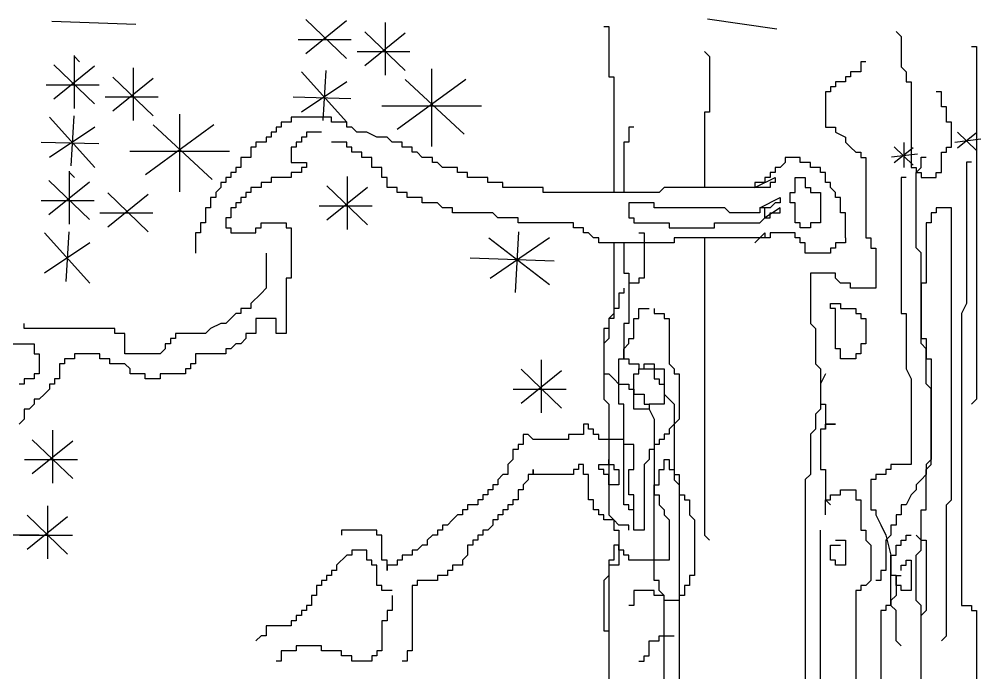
# Model space of a CAD drawing. Header units: inches. Extents: x 131625 to 139700, y 73991 to 80047.
# Drawn here: x 137523.7 to 137875.8, y 78209.9 to 78449.3 of the extents above; entities that cross this region are included whole.
import ezdxf

# ---------------------------------------------------------------- set-up
doc = ezdxf.new("R2010")
doc.units = ezdxf.units.IN
doc.header["$MEASUREMENT"] = 0
doc.layers.get('0').update_dxf_attribs({"color": 2})
doc.layers.add('cay xanh', color=76, linetype='Continuous')

# ---------------------------------------------------------------- blocks, each defined once
blk = doc.blocks.new('A$C0F0F5736')
at = {"layer": 'cay xanh', "color": 90}
for p, q in [((-1316.7, 8782.6), (-1529.7, 8790.5)), ((-886.5, 8795.6), (-784, 8697)), ((-784, 8791.7), (-886.5, 8708.9)), ((-686, 8788.2), (-686, 8654.2)), ((306, 8770.6), (130.1, 8796.1)), ((-737.3, 8764.6), (-634.8, 8666)), ((-772.1, 8744.3), (-906.3, 8744.3)), ((-634.8, 8760.6), (-737.3, 8677.8)), ((-1473.2, 8704.5), (-1473.2, 8570.5)), ((-1472.1, 8701.5), (-1459.3, 8688.7)), ((-622.9, 8713.3), (-757, 8713.3)), ((-1524.4, 8680.8), (-1421.9, 8582.3)), ((-1421.9, 8676.9), (-1524.4, 8594.1)), ((-1323.9, 8673.5), (-1323.9, 8539.4)), ((-568.2, 8670.9), (-568.2, 8473.8)), ((-1375.2, 8649.8), (-1272.7, 8551.3)), ((-1272.7, 8645.9), (-1375.2, 8563.1)), ((-897.9, 8663.2), (-783.1, 8535.7)), ((-835.9, 8666), (-843.8, 8539.9)), ((-481.4, 8643.3), (-655, 8517.2)), ((-635.2, 8643.3), (-485.3, 8505.4)), ((-1410.1, 8629.6), (-1544.2, 8629.6)), ((-783.1, 8637.7), (-897.9, 8561.2)), ((-1260.8, 8598.6), (-1395, 8598.6)), ((-772.8, 8595), (-918.8, 8599)), ((-442, 8576.3), (-694.4, 8576.3)), ((-1535.8, 8548.5), (-1421, 8421)), ((-1473.8, 8551.3), (-1481.7, 8425.1)), ((-1206.1, 8556.2), (-1206.1, 8359.1)), ((-1421, 8523), (-1535.8, 8446.5)), ((-1119.3, 8528.6), (-1292.9, 8402.4)), ((-1273.2, 8528.6), (-1123.3, 8390.6)), ((763.4, 8510.3), (811.4, 8464.1)), ((811.4, 8508.4), (763.4, 8469.7)), ((-1410.7, 8480.3), (-1556.7, 8484.2)), ((602.9, 8472.8), (651, 8426.6)), ((627, 8483.9), (627, 8421.1)), ((822.2, 8492.3), (756.3, 8484.5)), ((-1079.9, 8461.6), (-1332.3, 8461.6)), ((661.8, 8454.8), (595.9, 8447)), ((651, 8470.9), (602.9, 8432.2)), ((-1485.9, 8411.3), (-1485.9, 8277.2)), ((-1484.8, 8408.2), (-1472.1, 8395.5)), ((-1537.2, 8387.6), (-1434.6, 8289.1)), ((-1434.6, 8383.7), (-1537.2, 8300.9)), ((-833.3, 8374.3), (-730.7, 8275.7)), ((-782, 8397.9), (-782, 8263.9)), ((-1388, 8356.6), (-1285.4, 8258)), ((-1285.4, 8352.6), (-1388, 8269.8)), ((-730.7, 8370.4), (-833.3, 8287.6)), ((-1422.8, 8336.4), (-1556.9, 8336.4)), ((-1273.6, 8305.3), (-1407.7, 8305.3)), ((-718.9, 8323.1), (-853, 8323.1)), ((-1548.6, 8255.2), (-1433.8, 8127.7)), ((-1486.6, 8258), (-1494.5, 8131.9)), ((-348.5, 8258.3), (-356.3, 8104.5)), ((-1433.8, 8229.7), (-1548.6, 8153.2)), ((-423.4, 8242.5), (-269.6, 8124.2)), ((-269.6, 8242.5), (-419.5, 8140)), ((-257.7, 8183.4), (-470.7, 8191.2)), ((-290.5, 7934), (-290.5, 7799.9)), ((-341.8, 7910.3), (-239.2, 7811.8)), ((-239.2, 7906.4), (-341.8, 7823.6)), ((-227.4, 7859.1), (-361.5, 7859.1)), ((-1528.1, 7755.5), (-1528.1, 7621.4)), ((-1579.4, 7731.8), (-1476.8, 7633.3)), ((-1476.8, 7727.9), (-1579.4, 7645.1)), ((-1465, 7680.6), (-1599.1, 7680.6)), ((-1540.8, 7564.2), (-1540.8, 7430.2)), ((-1592.1, 7540.6), (-1489.6, 7442)), ((-1489.6, 7536.6), (-1592.1, 7453.9)), ((-1561.4, 7490.3), (-1650.7, 7490.3)), ((-1477.7, 7489.3), (-1611.8, 7489.3))]:
    blk.add_line(p, q, dxfattribs=at)
at = {"layer": 'cay xanh', "color": 8}
for p, q in [((-132.4, 8778), (-119.7, 8778)), ((-119.7, 8778), (-119.7, 8650.5)), ((607.6, 8765.2), (620.3, 8752.5)), ((620.3, 8752.5), (620.3, 8676)), ((798.9, 8727), (811.7, 8727)), ((811.7, 8727), (811.7, 7834.5)), ((122.7, 8714.2), (135.5, 8701.5)), ((135.5, 8701.5), (135.5, 8561.2)), ((531, 8688.7), (518.2, 8688.7)), ((518.2, 8688.7), (518.2, 8663.2)), ((620.3, 8676), (633.1, 8663.2)), ((-119.7, 8650.5), (-106.9, 8650.5)), ((-106.9, 8650.5), (-106.9, 8357.2)), ((480, 8650.5), (480, 8637.7)), ((492.7, 8650.5), (480, 8650.5)), ((518.2, 8663.2), (492.7, 8663.2)), ((492.7, 8663.2), (492.7, 8650.5)), ((633.1, 8663.2), (633.1, 8637.7)), ((454.5, 8625), (441.7, 8625)), ((441.7, 8625), (441.7, 8612.2)), ((454.5, 8637.7), (454.5, 8625)), ((480, 8637.7), (454.5, 8637.7)), ((633.1, 8637.7), (645.8, 8637.7)), ((645.8, 8637.7), (645.8, 8421)), ((428.9, 8612.2), (428.9, 8523)), ((441.7, 8612.2), (428.9, 8612.2)), ((722.4, 8612.2), (709.6, 8612.2)), ((722.4, 8574), (722.4, 8612.2)), ((735.1, 8574), (722.4, 8574)), ((735.1, 8535.7), (735.1, 8574)), ((-923.4, 8548.5), (-923.4, 8535.7)), ((-821.4, 8548.5), (-923.4, 8548.5)), ((-821.4, 8535.7), (-821.4, 8548.5)), ((135.5, 8561.2), (122.7, 8561.2)), ((122.7, 8561.2), (122.7, 8370)), ((-961.7, 8523), (-961.7, 8510.2)), ((-949, 8523), (-961.7, 8523)), ((-949, 8535.7), (-949, 8523)), ((-923.4, 8535.7), (-949, 8535.7)), ((-783.1, 8535.7), (-821.4, 8535.7)), ((-783.1, 8523), (-783.1, 8535.7)), ((-770.3, 8523), (-783.1, 8523)), ((-757.6, 8510.2), (-770.3, 8523)), ((-68.6, 8523), (-68.6, 8484.7)), ((-55.9, 8523), (-68.6, 8523)), ((428.9, 8523), (454.5, 8523)), ((454.5, 8523), (454.5, 8510.2)), ((747.9, 8535.7), (735.1, 8535.7)), ((747.9, 8472), (747.9, 8535.7)), ((-987.2, 8497.5), (-987.2, 8484.7)), ((-974.5, 8497.5), (-987.2, 8497.5)), ((-974.5, 8510.2), (-974.5, 8497.5)), ((-961.7, 8510.2), (-974.5, 8510.2)), ((-897.9, 8497.5), (-897.9, 8484.7)), ((-885.2, 8497.5), (-897.9, 8497.5)), ((-885.2, 8510.2), (-885.2, 8497.5)), ((-846.9, 8510.2), (-885.2, 8510.2)), ((-732.1, 8510.2), (-757.6, 8510.2)), ((-706.6, 8497.5), (-732.1, 8510.2)), ((-681, 8497.5), (-706.6, 8497.5)), ((-668.3, 8484.7), (-681, 8497.5)), ((454.5, 8510.2), (480, 8497.5)), ((480, 8497.5), (480, 8484.7)), ((-1025.5, 8472), (-1025.5, 8446.5)), ((-1012.8, 8472), (-1025.5, 8472)), ((-987.2, 8484.7), (-1012.8, 8484.7)), ((-1012.8, 8484.7), (-1012.8, 8472)), ((-923.4, 8472), (-923.4, 8433.7)), ((-910.7, 8472), (-923.4, 8472)), ((-897.9, 8484.7), (-910.7, 8484.7)), ((-910.7, 8484.7), (-910.7, 8472)), ((-783.1, 8484.7), (-821.4, 8484.7)), ((-783.1, 8472), (-783.1, 8484.7)), ((-770.3, 8472), (-783.1, 8472)), ((-770.3, 8459.2), (-770.3, 8472)), ((-642.8, 8484.7), (-668.3, 8484.7)), ((-642.8, 8472), (-642.8, 8484.7)), ((-617.2, 8472), (-642.8, 8472)), ((-617.2, 8459.2), (-617.2, 8472)), ((-68.6, 8484.7), (-81.4, 8484.7)), ((-81.4, 8484.7), (-81.4, 8357.2)), ((480, 8484.7), (492.7, 8472)), ((492.7, 8472), (505.5, 8459.2)), ((735.1, 8459.2), (735.1, 8472)), ((735.1, 8472), (747.9, 8472)), ((-744.8, 8459.2), (-770.3, 8459.2)), ((-744.8, 8446.5), (-744.8, 8459.2)), ((-604.5, 8459.2), (-617.2, 8459.2)), ((-591.7, 8446.5), (-604.5, 8459.2)), ((505.5, 8459.2), (518.2, 8459.2)), ((518.2, 8459.2), (518.2, 8446.5)), ((722.4, 8408.2), (722.4, 8459.2)), ((722.4, 8459.2), (735.1, 8459.2)), ((-1051, 8446.5), (-1051, 8421)), ((-1025.5, 8446.5), (-1051, 8446.5)), ((-923.4, 8433.7), (-885.2, 8433.7)), ((-885.2, 8433.7), (-885.2, 8421)), ((-719.3, 8446.5), (-744.8, 8446.5)), ((-719.3, 8421), (-719.3, 8446.5)), ((-566.2, 8446.5), (-591.7, 8446.5)), ((-566.2, 8433.7), (-566.2, 8446.5)), ((-553.5, 8433.7), (-566.2, 8433.7)), ((-540.7, 8421), (-553.5, 8433.7)), ((326.9, 8433.7), (314.1, 8421)), ((326.9, 8446.5), (326.9, 8433.7)), ((365.1, 8446.5), (326.9, 8446.5)), ((365.1, 8433.7), (365.1, 8446.5)), ((390.7, 8433.7), (365.1, 8433.7)), ((390.7, 8421), (390.7, 8433.7)), ((518.2, 8446.5), (531, 8446.5)), ((531, 8446.5), (531, 8242.5)), ((671.3, 8446.6), (684.1, 8446.6)), ((671.3, 8421.1), (671.3, 8446.6)), ((798.9, 8433.9), (786.2, 8433.9)), ((786.2, 8433.9), (786.2, 8076.9)), ((-1076.5, 8408.2), (-1076.5, 8395.5)), ((-1063.8, 8408.2), (-1076.5, 8408.2)), ((-1051, 8421), (-1063.8, 8421)), ((-1063.8, 8421), (-1063.8, 8408.2)), ((-923.4, 8408.2), (-923.4, 8395.5)), ((-897.9, 8408.2), (-923.4, 8408.2)), ((-897.9, 8421), (-897.9, 8408.2)), ((-885.2, 8421), (-897.9, 8421)), ((-693.8, 8421), (-719.3, 8421)), ((-693.8, 8395.5), (-693.8, 8421)), ((-502.4, 8421), (-540.7, 8421)), ((-502.4, 8408.2), (-502.4, 8421)), ((-476.9, 8408.2), (-502.4, 8408.2)), ((-476.9, 8395.5), (-476.9, 8408.2)), ((288.6, 8408.2), (288.6, 8395.5)), ((301.4, 8408.2), (288.6, 8408.2)), ((301.4, 8421), (301.4, 8408.2)), ((314.1, 8421), (301.4, 8421)), ((416.2, 8421), (390.7, 8421)), ((416.2, 8408.2), (416.2, 8421)), ((428.9, 8408.2), (416.2, 8408.2)), ((428.9, 8382.7), (428.9, 8408.2)), ((645.8, 8421), (658.6, 8421)), ((658.6, 8408.4), (671.3, 8421.1)), ((658.6, 8421), (658.6, 8408.2)), ((658.6, 8217.1), (658.6, 8408.4)), ((658.6, 8408.2), (671.3, 8408.2)), ((671.3, 8408.2), (671.3, 8395.5)), ((709.6, 8395.5), (709.6, 8408.2)), ((709.6, 8408.2), (722.4, 8408.2)), ((-1102.1, 8382.7), (-1102.1, 8370)), ((-1089.3, 8382.7), (-1102.1, 8382.7)), ((-1076.5, 8395.5), (-1089.3, 8395.5)), ((-1089.3, 8395.5), (-1089.3, 8382.7)), ((-1000, 8382.7), (-1000, 8370)), ((-974.5, 8382.7), (-1000, 8382.7)), ((-974.5, 8395.5), (-974.5, 8382.7)), ((-923.4, 8395.5), (-974.5, 8395.5)), ((-681, 8395.5), (-693.8, 8395.5)), ((-681, 8370), (-681, 8395.5)), ((-425.9, 8395.5), (-476.9, 8395.5)), ((-425.9, 8382.7), (-425.9, 8395.5)), ((-387.6, 8382.7), (-425.9, 8382.7)), ((-387.6, 8370), (-387.6, 8382.7)), ((250.3, 8370), (301.4, 8395.5)), ((250.3, 8382.7), (250.3, 8370)), ((275.8, 8382.7), (250.3, 8382.7)), ((275.8, 8395.5), (275.8, 8382.7)), ((288.6, 8395.5), (275.8, 8395.5)), ((288.6, 8382.7), (288.6, 8370)), ((301.4, 8382.7), (288.6, 8382.7)), ((301.4, 8395.5), (301.4, 8382.7)), ((352.4, 8370), (352.4, 8395.5)), ((352.4, 8395.5), (377.9, 8395.5)), ((377.9, 8395.5), (377.9, 8370)), ((441.7, 8382.7), (428.9, 8382.7)), ((441.7, 8370), (441.7, 8382.7)), ((633.1, 8395.6), (620.3, 8395.6)), ((620.3, 8395.6), (620.3, 8051.4)), ((671.3, 8395.5), (709.6, 8395.5)), ((-1102.1, 8370), (-1114.8, 8357.2)), ((-1114.8, 8357.2), (-1114.8, 8344.5)), ((-1038.3, 8357.2), (-1038.3, 8344.5)), ((-1025.5, 8357.2), (-1038.3, 8357.2)), ((-1025.5, 8370), (-1025.5, 8357.2)), ((-1000, 8370), (-1025.5, 8370)), ((-655.5, 8370), (-681, 8370)), ((-655.5, 8357.2), (-655.5, 8370)), ((-630, 8357.2), (-655.5, 8357.2)), ((-630, 8344.5), (-630, 8357.2)), ((-285.5, 8370), (-387.6, 8370)), ((-285.5, 8357.2), (-285.5, 8370)), ((7.9, 8357.2), (-285.5, 8357.2)), ((20.7, 8370), (7.9, 8357.2)), ((288.6, 8370), (20.7, 8370)), ((339.6, 8357.2), (352.4, 8357.2)), ((339.6, 8331.7), (339.6, 8357.2)), ((352.4, 8357.2), (352.4, 8370)), ((377.9, 8370), (390.7, 8370)), ((390.7, 8370), (390.7, 8357.2)), ((390.7, 8357.2), (416.2, 8357.2)), ((416.2, 8357.2), (416.2, 8280.7)), ((454.5, 8357.2), (441.7, 8370)), ((454.5, 8344.5), (454.5, 8357.2)), ((-1127.6, 8344.5), (-1127.6, 8319)), ((-1114.8, 8344.5), (-1127.6, 8344.5)), ((-1051, 8331.7), (-1063.8, 8331.7)), ((-1063.8, 8331.7), (-1063.8, 8319)), ((-1051, 8344.5), (-1051, 8331.7)), ((-1038.3, 8344.5), (-1051, 8344.5)), ((-591.7, 8344.5), (-630, 8344.5)), ((-591.7, 8331.7), (-591.7, 8344.5)), ((-553.5, 8331.7), (-591.7, 8331.7)), ((-540.7, 8319), (-553.5, 8331.7)), ((-68.6, 8331.7), (-68.6, 8293.5)), ((-4.8, 8331.7), (-68.6, 8331.7)), ((-4.8, 8319), (-4.8, 8331.7)), ((263.1, 8319), (314.1, 8344.5)), ((301.4, 8331.7), (288.6, 8319)), ((314.1, 8331.7), (301.4, 8331.7)), ((314.1, 8344.5), (314.1, 8331.7)), ((352.4, 8331.7), (339.6, 8331.7)), ((352.4, 8280.7), (352.4, 8331.7)), ((467.2, 8344.5), (454.5, 8344.5)), ((467.2, 8306.2), (467.2, 8344.5)), ((-1127.6, 8319), (-1140.3, 8319)), ((-1140.3, 8319), (-1140.3, 8280.7)), ((-1076.5, 8319), (-1076.5, 8293.5)), ((-1063.8, 8319), (-1076.5, 8319)), ((-515.2, 8319), (-540.7, 8319)), ((-515.2, 8306.2), (-515.2, 8319)), ((-413.1, 8306.2), (-515.2, 8306.2)), ((-400.4, 8293.5), (-413.1, 8306.2)), ((173.8, 8319), (-4.8, 8319)), ((186.5, 8306.2), (173.8, 8319)), ((263.1, 8306.2), (186.5, 8306.2)), ((263.1, 8319), (263.1, 8306.2)), ((288.6, 8319), (263.1, 8319)), ((275.8, 8293.5), (275.8, 8319)), ((314.1, 8319), (275.8, 8293.5)), ((288.6, 8293.5), (288.6, 8306.2)), ((288.6, 8306.2), (314.1, 8306.2)), ((314.1, 8306.2), (314.1, 8319)), ((480, 8306.2), (467.2, 8306.2)), ((480, 8242.5), (480, 8306.2)), ((709.6, 8306.2), (696.9, 8306.2)), ((696.9, 8306.2), (696.9, 8280.7)), ((709.6, 8319), (709.6, 8306.2)), ((747.9, 8319), (709.6, 8319)), ((747.9, 7579.5), (747.9, 8319)), ((-1153.1, 8280.7), (-1153.1, 8255.2)), ((-1140.3, 8280.7), (-1153.1, 8280.7)), ((-1076.5, 8293.5), (-1089.3, 8293.5)), ((-1089.3, 8293.5), (-1089.3, 8268)), ((-1000, 8268), (-1000, 8280.7)), ((-1000, 8280.7), (-936.2, 8280.7)), ((-936.2, 8280.7), (-936.2, 8268)), ((-349.3, 8293.5), (-400.4, 8293.5)), ((-349.3, 8280.7), (-349.3, 8293.5)), ((-209, 8280.7), (-349.3, 8280.7)), ((-209, 8268), (-209, 8280.7)), ((-68.6, 8293.5), (-55.9, 8293.5)), ((-55.9, 8293.5), (-55.9, 8280.7)), ((-55.9, 8280.7), (33.4, 8280.7)), ((33.4, 8280.7), (33.4, 8268)), ((148.3, 8268), (148.3, 8280.7)), ((148.3, 8280.7), (263.1, 8280.7)), ((263.1, 8280.7), (275.8, 8293.5)), ((275.8, 8293.5), (288.6, 8293.5)), ((365.1, 8280.7), (352.4, 8280.7)), ((365.1, 8268), (365.1, 8280.7)), ((416.2, 8280.7), (390.7, 8280.7)), ((390.7, 8280.7), (390.7, 8268)), ((696.9, 8280.7), (684.1, 8280.7)), ((684.1, 8280.7), (684.1, 8127.7)), ((-1153.1, 8255.2), (-1165.9, 8255.2)), ((-1165.9, 8255.2), (-1165.9, 8204.2)), ((-1089.3, 8268), (-1076.5, 8268)), ((-1076.5, 8268), (-1076.5, 8255.2)), ((-1076.5, 8255.2), (-1012.8, 8255.2)), ((-1012.8, 8255.2), (-1012.8, 8268)), ((-1012.8, 8268), (-1000, 8268)), ((-936.2, 8268), (-923.4, 8268)), ((-923.4, 8268), (-923.4, 8140.5)), ((-183.5, 8268), (-209, 8268)), ((-183.5, 8255.2), (-183.5, 8268)), ((-170.7, 8255.2), (-183.5, 8255.2)), ((-157.9, 8242.5), (-170.7, 8255.2)), ((-43.1, 8255.4), (-30.4, 8255.4)), ((-30.4, 8255.4), (-30.4, 8140.6)), ((33.4, 8268), (148.3, 8268)), ((250.3, 8229.7), (275.8, 8255.2)), ((275.8, 8255.2), (275.8, 8242.5)), ((288.6, 8255.2), (288.6, 8242.5)), ((352.4, 8255.2), (288.6, 8255.2)), ((352.4, 8242.5), (352.4, 8255.2)), ((390.7, 8268), (365.1, 8268)), ((-145.2, 8242.5), (-157.9, 8242.5)), ((-145.2, 8229.7), (-145.2, 8242.5)), ((46.2, 8229.7), (-145.2, 8229.7)), ((-106.9, 8229.7), (-106.9, 8038.5)), ((-81.4, 8229.7), (-81.4, 8153.2)), ((46.2, 8242.5), (46.2, 8229.7)), ((275.8, 8242.5), (46.2, 8242.5)), ((122.7, 8242.5), (122.7, 7490.3)), ((263.1, 8242.5), (250.3, 8229.7)), ((288.6, 8242.5), (263.1, 8242.5)), ((365.1, 8242.5), (352.4, 8242.5)), ((365.1, 8229.7), (365.1, 8242.5)), ((377.9, 8229.7), (365.1, 8229.7)), ((377.9, 8204.2), (377.9, 8229.7)), ((454.5, 8229.7), (454.5, 8217)), ((480, 8229.7), (454.5, 8229.7)), ((480, 8242.5), (480, 8229.7)), ((531, 8242.5), (543.8, 8242.5)), ((543.8, 8242.5), (543.8, 8217)), ((-987.2, 8204.2), (-987.2, 8115)), ((441.7, 8204.2), (377.9, 8204.2)), ((441.7, 8217), (441.7, 8204.2)), ((454.5, 8217), (441.7, 8217)), ((543.8, 8217), (556.5, 8217)), ((556.5, 8217), (556.5, 8115)), ((671.3, 8204.4), (658.6, 8217.1)), ((671.3, 7974.9), (671.3, 8204.4)), ((-923.4, 8140.5), (-936.2, 8140.5)), ((-936.2, 8140.5), (-936.2, 8000.2)), ((-81.4, 8153.2), (-68.6, 8153.2)), ((-68.6, 8153.2), (-68.6, 8025.7)), ((-43.1, 8140.6), (-43.1, 8127.9)), ((-30.4, 8140.6), (-43.1, 8140.6)), ((454.5, 8153.2), (390.7, 8153.2)), ((390.7, 8153.2), (390.7, 8025.7)), ((454.5, 8140.5), (454.5, 8153.2)), ((467.2, 8127.7), (454.5, 8140.5)), ((-987.2, 8115), (-1000, 8102.2)), ((-81.4, 8115.1), (-81.4, 8102.4)), ((-68.6, 8127.9), (-68.6, 8115.1)), ((-43.1, 8127.9), (-68.6, 8127.9)), ((492.7, 8127.7), (467.2, 8127.7)), ((492.7, 8115), (492.7, 8127.7)), ((556.5, 8115), (492.7, 8115)), ((684.1, 8127.7), (671.3, 8127.7)), ((671.3, 8127.7), (671.3, 7987.5)), ((-1000, 8102.2), (-1025.5, 8076.7)), ((-81.4, 8102.4), (-94.2, 8102.4)), ((-94.2, 8102.4), (-94.2, 8064.1)), ((-1051, 8064), (-1051, 8051.2)), ((-1025.5, 8064), (-1051, 8064)), ((-1025.5, 8076.7), (-1025.5, 8064)), ((-106.9, 8064.1), (-106.9, 8051.4)), ((-94.2, 8064.1), (-106.9, 8064.1)), ((-43.1, 8038.6), (-43.1, 8064.1)), ((-43.1, 8064.1), (-17.6, 8064.1)), ((-4.8, 8064.1), (-4.8, 8051.4)), ((441.7, 8064), (441.7, 8076.7)), ((441.7, 8076.7), (467.2, 8076.7)), ((454.5, 8064), (441.7, 8064)), ((454.5, 7962), (454.5, 8064)), ((467.2, 8076.7), (467.2, 8064)), ((467.2, 8064), (505.5, 8064)), ((505.5, 8064), (505.5, 8051.2)), ((786.2, 8076.9), (773.4, 8051.4)), ((-1063.8, 8051.2), (-1089.3, 8025.7)), ((-1051, 8051.2), (-1063.8, 8051.2)), ((-1012.8, 8038.5), (-1012.8, 8000.2)), ((-961.7, 8038.5), (-1012.8, 8038.5)), ((-961.7, 8000.2), (-961.7, 8038.5)), ((-106.9, 8051.4), (-119.7, 8038.6)), ((-119.7, 8038.6), (-119.7, 7987.6)), ((-119.7, 8038.5), (-119.7, 8013)), ((-106.9, 8038.5), (-119.7, 8038.5)), ((-55.9, 8038.6), (-43.1, 8038.6)), ((-55.9, 7987.6), (-55.9, 8038.6)), ((-4.8, 8051.4), (20.7, 8051.4)), ((20.7, 8051.4), (20.7, 8038.6)), ((20.7, 8038.6), (33.4, 8038.6)), ((33.4, 8038.6), (33.4, 7923.9)), ((505.5, 8051.2), (518.2, 8051.2)), ((518.2, 8051.2), (518.2, 8038.5)), ((518.2, 8038.5), (531, 8038.5)), ((531, 8038.5), (531, 7974.7)), ((620.3, 8051.4), (633.1, 8051.4)), ((633.1, 8051.4), (633.1, 7911.1)), ((773.4, 8051.4), (773.4, 7311.9)), ((-1599.6, 8013), (-1599.6, 8025.7)), ((-1370, 8013), (-1599.6, 8013)), ((-1370, 8000.2), (-1370, 8013)), ((-1127.6, 8013), (-1140.3, 8000.2)), ((-1102.1, 8025.7), (-1127.6, 8013)), ((-1089.3, 8025.7), (-1102.1, 8025.7)), ((-119.7, 8013), (-132.4, 8013)), ((-132.4, 8013), (-132.4, 7898.2)), ((-81.4, 8025.7), (-81.4, 7936.5)), ((-68.6, 8025.7), (-81.4, 8025.7)), ((390.7, 8025.7), (403.4, 8013)), ((403.4, 8013), (403.4, 7923.7)), ((-1344.5, 8000.2), (-1370, 8000.2)), ((-1344.5, 7949.2), (-1344.5, 8000.2)), ((-1229.6, 7987.5), (-1229.6, 7974.7)), ((-1216.9, 7987.5), (-1229.6, 7987.5)), ((-1216.9, 8000.2), (-1216.9, 7987.5)), ((-1140.3, 8000.2), (-1216.9, 8000.2)), ((-1038.3, 7987.5), (-1051, 7974.7)), ((-1038.3, 8000.2), (-1038.3, 7987.5)), ((-1012.8, 8000.2), (-1038.3, 8000.2)), ((-936.2, 8000.2), (-961.7, 8000.2)), ((-119.7, 7987.6), (-132.4, 7974.9)), ((-68.6, 7974.9), (-68.6, 7987.6)), ((-68.6, 7987.6), (-55.9, 7987.6)), ((671.3, 7987.5), (684.1, 7987.5)), ((684.1, 7987.5), (684.1, 7936.5)), ((-1663.4, 7974.7), (-1574.1, 7974.7)), ((-1574.1, 7974.7), (-1574.1, 7949.2)), ((-1242.4, 7962), (-1255.2, 7949.2)), ((-1242.4, 7974.7), (-1242.4, 7962)), ((-1229.6, 7974.7), (-1242.4, 7974.7)), ((-1076.5, 7962), (-1089.3, 7962)), ((-1089.3, 7962), (-1089.3, 7949.2)), ((-1063.8, 7974.7), (-1076.5, 7962)), ((-1051, 7974.7), (-1063.8, 7974.7)), ((-132.4, 7974.9), (-132.4, 7834.6)), ((-81.4, 7962.1), (-68.6, 7974.9)), ((-81.4, 7936.6), (-81.4, 7962.1)), ((467.2, 7962), (454.5, 7962)), ((467.2, 7936.5), (467.2, 7962)), ((531, 7974.7), (518.2, 7974.7)), ((518.2, 7974.7), (518.2, 7949.2)), ((684.1, 7962.1), (671.3, 7974.9)), ((684.1, 7872.9), (684.1, 7962.1)), ((-1574.1, 7949.2), (-1561.4, 7949.2)), ((-1561.4, 7949.2), (-1561.4, 7898.2)), ((-1497.6, 7936.5), (-1497.6, 7923.7)), ((-1472.1, 7936.5), (-1497.6, 7936.5)), ((-1472.1, 7949.2), (-1472.1, 7936.5)), ((-1408.3, 7949.2), (-1472.1, 7949.2)), ((-1408.3, 7936.5), (-1408.3, 7949.2)), ((-1382.7, 7936.5), (-1408.3, 7936.5)), ((-1382.7, 7923.7), (-1382.7, 7936.5)), ((-1255.2, 7949.2), (-1344.5, 7949.2)), ((-1165.9, 7949.2), (-1165.9, 7923.7)), ((-1089.3, 7949.2), (-1165.9, 7949.2)), ((-94.2, 7936.6), (-81.4, 7936.6)), ((-94.2, 7821.9), (-94.2, 7936.6)), ((-81.4, 7936.5), (-68.6, 7936.5)), ((-68.6, 7936.5), (-68.6, 7923.7)), ((505.5, 7936.5), (467.2, 7936.5)), ((505.5, 7949.2), (505.5, 7936.5)), ((518.2, 7949.2), (505.5, 7949.2)), ((684.1, 7936.5), (696.9, 7936.5)), ((696.9, 7936.5), (696.9, 7681.5)), ((-1510.3, 7923.7), (-1510.3, 7885.5)), ((-1497.6, 7923.7), (-1510.3, 7923.7)), ((-1344.5, 7923.7), (-1382.7, 7923.7)), ((-1331.7, 7911), (-1344.5, 7923.7)), ((-1178.6, 7923.7), (-1178.6, 7911)), ((-1165.9, 7923.7), (-1178.6, 7923.7)), ((-68.6, 7923.7), (-43.1, 7923.7)), ((-43.1, 7923.7), (-43.1, 7911)), ((-30.4, 7911.1), (-30.4, 7923.9)), ((-30.4, 7923.9), (-4.8, 7923.9)), ((-4.8, 7923.9), (-4.8, 7911.1)), ((33.4, 7923.9), (46.2, 7911.1)), ((403.4, 7923.7), (416.2, 7911)), ((-1561.4, 7898.2), (-1574.1, 7898.2)), ((-1574.1, 7898.2), (-1574.1, 7885.5)), ((-1331.7, 7898.2), (-1331.7, 7911)), ((-1293.4, 7898.2), (-1331.7, 7898.2)), ((-1293.4, 7885.5), (-1293.4, 7898.2)), ((-1191.4, 7898.2), (-1255.2, 7898.2)), ((-1255.2, 7898.2), (-1255.2, 7885.5)), ((-1178.6, 7911), (-1191.4, 7911)), ((-1191.4, 7911), (-1191.4, 7898.2)), ((-132.4, 7898.2), (-119.7, 7898.2)), ((-119.7, 7898.2), (-106.9, 7885.5)), ((-55.9, 7898.4), (-43.1, 7898.4)), ((-55.9, 7809.1), (-55.9, 7898.4)), ((-43.1, 7898.4), (-43.1, 7911.1)), ((-43.1, 7911), (-4.8, 7911)), ((-4.8, 7911.1), (20.7, 7911.1)), ((-4.8, 7911), (-4.8, 7885.5)), ((20.7, 7911.1), (20.7, 7821.9)), ((46.2, 7911.1), (46.2, 7898.4)), ((46.2, 7898.4), (58.9, 7898.4)), ((58.9, 7898.4), (58.9, 7783.6)), ((416.2, 7911), (416.2, 7821.7)), ((428.9, 7898.4), (416.2, 7872.9)), ((633.1, 7911.1), (645.8, 7885.6)), ((-1599.6, 7872.7), (-1612.4, 7872.7)), ((-1599.6, 7885.5), (-1599.6, 7872.7)), ((-1574.1, 7885.5), (-1599.6, 7885.5)), ((-1535.8, 7872.7), (-1535.8, 7860)), ((-1523.1, 7872.7), (-1535.8, 7872.7)), ((-1523.1, 7885.5), (-1523.1, 7872.7)), ((-1510.3, 7885.5), (-1523.1, 7885.5)), ((-1255.2, 7885.5), (-1293.4, 7885.5)), ((-106.9, 7885.5), (-94.2, 7872.7)), ((-94.2, 7872.7), (-68.6, 7872.7)), ((-68.6, 7872.7), (-68.6, 7860)), ((-4.8, 7885.5), (7.9, 7885.5)), ((7.9, 7885.5), (7.9, 7872.7)), ((7.9, 7872.7), (20.7, 7872.7)), ((20.7, 7872.7), (20.7, 7847.2)), ((416.2, 7872.9), (416.2, 7809.1)), ((645.8, 7885.6), (645.8, 7668.9)), ((696.9, 7860.1), (684.1, 7872.9)), ((-1548.6, 7847.2), (-1561.4, 7834.5)), ((-1535.8, 7860), (-1548.6, 7847.2)), ((-68.6, 7860), (-55.9, 7860)), ((-55.9, 7860), (-55.9, 7847.2)), ((-55.9, 7847.2), (-30.4, 7847.2)), ((-30.4, 7847.2), (-30.4, 7821.7)), ((20.7, 7847.2), (33.4, 7834.5)), ((696.9, 7668.9), (696.9, 7860.1)), ((-1574.1, 7821.7), (-1586.9, 7809)), ((-1574.1, 7834.5), (-1574.1, 7821.7)), ((-1561.4, 7834.5), (-1574.1, 7834.5)), ((-132.4, 7834.6), (-119.7, 7821.9)), ((-119.7, 7821.9), (-119.7, 7541.4)), ((-81.4, 7821.9), (-94.2, 7821.9)), ((-81.4, 7566.9), (-81.4, 7821.9)), ((-30.4, 7821.7), (-17.6, 7821.7)), ((20.7, 7821.9), (-17.6, 7821.9)), ((-17.6, 7821.9), (-17.6, 7809.1)), ((-17.6, 7821.7), (-17.6, 7809)), ((33.4, 7834.5), (46.2, 7821.7)), ((46.2, 7821.7), (46.2, 7630.5)), ((416.2, 7821.7), (428.9, 7821.7)), ((428.9, 7821.7), (428.9, 7758)), ((811.7, 7834.5), (798.9, 7821.7)), ((-1599.6, 7809), (-1599.6, 7783.5)), ((-1586.9, 7809), (-1599.6, 7809)), ((-17.6, 7809.1), (-55.9, 7809.1)), ((-17.6, 7809), (-4.8, 7783.5)), ((416.2, 7809.1), (403.4, 7796.4)), ((403.4, 7796.4), (403.4, 7758.1)), ((-1599.6, 7783.5), (-1612.4, 7770.7)), ((-183.5, 7770.7), (-183.5, 7745.2)), ((-170.7, 7770.7), (-183.5, 7770.7)), ((-170.7, 7758), (-170.7, 7770.7)), ((-4.8, 7783.5), (-4.8, 7592.3)), ((46.2, 7770.9), (33.4, 7758.1)), ((58.9, 7783.6), (46.2, 7770.9)), ((428.9, 7770.7), (428.9, 7758)), ((454.5, 7770.7), (428.9, 7770.7)), ((428.9, 7770.7), (454.5, 7770.7)), ((428.9, 7758), (428.9, 7770.7)), ((-336.6, 7745.2), (-336.6, 7719.8)), ((-323.8, 7745.2), (-336.6, 7745.2)), ((-311, 7732.5), (-323.8, 7745.2)), ((-221.7, 7745.2), (-221.7, 7732.5)), ((-183.5, 7745.2), (-221.7, 7745.2)), ((-157.9, 7758), (-170.7, 7758)), ((-157.9, 7745.2), (-157.9, 7758)), ((-145.2, 7745.2), (-157.9, 7745.2)), ((-145.2, 7732.5), (-145.2, 7745.2)), ((20.7, 7745.4), (20.7, 7732.6)), ((33.4, 7745.4), (20.7, 7745.4)), ((33.4, 7758.1), (33.4, 7745.4)), ((403.4, 7758.1), (390.7, 7745.4)), ((390.7, 7745.4), (390.7, 7643.4)), ((428.9, 7758), (416.2, 7758)), ((416.2, 7758), (416.2, 7656)), ((-349.3, 7719.8), (-349.3, 7707)), ((-336.6, 7719.8), (-349.3, 7719.8)), ((-221.7, 7732.5), (-311, 7732.5)), ((-81.4, 7732.5), (-145.2, 7732.5)), ((-81.4, 7719.8), (-81.4, 7732.5)), ((-55.9, 7719.8), (-81.4, 7719.8)), ((-55.9, 7656), (-55.9, 7719.8)), ((7.9, 7719.9), (-4.8, 7719.9)), ((-4.8, 7719.9), (-4.8, 7707.1)), ((20.7, 7732.6), (7.9, 7732.6)), ((7.9, 7732.6), (7.9, 7719.9)), ((-362.1, 7707), (-362.1, 7681.5)), ((-349.3, 7707), (-362.1, 7707)), ((-17.6, 7707.1), (-17.6, 7681.6)), ((-4.8, 7707.1), (-17.6, 7707.1)), ((-362.1, 7681.5), (-374.8, 7668.8)), ((-374.8, 7668.8), (-374.8, 7643.3)), ((-196.2, 7668.8), (-196.2, 7656)), ((-183.5, 7668.8), (-196.2, 7668.8)), ((-183.5, 7643.3), (-183.5, 7668.8)), ((-145.2, 7668.8), (-119.7, 7668.8)), ((-145.2, 7656), (-145.2, 7668.8)), ((-119.7, 7668.8), (-119.7, 7681.5)), ((-119.7, 7681.5), (-119.7, 7668.8)), ((-119.7, 7668.8), (-106.9, 7668.8)), ((-106.9, 7668.8), (-106.9, 7656)), ((-17.6, 7681.6), (-30.4, 7668.9)), ((-30.4, 7668.9), (-30.4, 7503.1)), ((20.7, 7656.1), (20.7, 7681.6)), ((20.7, 7681.6), (33.4, 7681.6)), ((33.4, 7681.6), (33.4, 7656.1)), ((594.8, 7668.9), (594.8, 7656.1)), ((645.8, 7668.9), (594.8, 7668.9)), ((696.9, 7681.5), (684.1, 7668.8)), ((684.1, 7656.1), (696.9, 7668.9)), ((684.1, 7668.8), (684.1, 7643.3)), ((-311, 7656), (-311, 7643.3)), ((-311, 7643.3), (-311, 7656)), ((-209, 7656), (-209, 7643.3)), ((-196.2, 7656), (-209, 7656)), ((-132.4, 7656), (-145.2, 7656)), ((-132.4, 7643.3), (-132.4, 7656)), ((-106.9, 7656), (-94.2, 7656)), ((-94.2, 7656), (-94.2, 7617.8)), ((-68.6, 7592.3), (-68.6, 7656)), ((-68.6, 7656), (-55.9, 7656)), ((7.9, 7656.1), (20.7, 7656.1)), ((7.9, 7617.9), (7.9, 7656.1)), ((33.4, 7656.1), (46.2, 7656.1)), ((46.2, 7656.1), (46.2, 7643.4)), ((416.2, 7656), (428.9, 7656)), ((428.9, 7656), (428.9, 7579.5)), ((582, 7656.1), (582, 7643.4)), ((594.8, 7656.1), (582, 7656.1)), ((684.1, 7554.1), (684.1, 7656.1)), ((-387.6, 7643.3), (-400.4, 7630.5)), ((-400.4, 7630.5), (-400.4, 7617.8)), ((-374.8, 7643.3), (-387.6, 7643.3)), ((-323.8, 7630.5), (-336.6, 7617.8)), ((-311, 7643.3), (-323.8, 7643.3)), ((-323.8, 7643.3), (-323.8, 7630.5)), ((-209, 7643.3), (-311, 7643.3)), ((-170.7, 7643.3), (-183.5, 7643.3)), ((-170.7, 7579.5), (-170.7, 7643.3)), ((-119.7, 7643.3), (-132.4, 7643.3)), ((-119.7, 7617.8), (-119.7, 7643.3)), ((46.2, 7643.4), (58.9, 7643.4)), ((46.2, 7630.5), (58.9, 7617.8)), ((58.9, 7643.4), (58.9, 6904.7)), ((390.7, 7643.4), (377.9, 7630.6)), ((377.9, 7630.6), (377.9, 6904.7)), ((543.8, 7630.6), (543.8, 7554.1)), ((556.5, 7630.6), (543.8, 7630.6)), ((556.5, 7643.4), (556.5, 7630.6)), ((582, 7643.4), (556.5, 7643.4)), ((671.3, 7630.5), (658.6, 7617.8)), ((684.1, 7643.3), (671.3, 7630.5)), ((-413.1, 7605), (-425.9, 7605)), ((-425.9, 7605), (-425.9, 7592.3)), ((-413.1, 7617.8), (-413.1, 7605)), ((-400.4, 7617.8), (-413.1, 7617.8)), ((-336.6, 7605), (-349.3, 7605)), ((-349.3, 7605), (-349.3, 7579.5)), ((-336.6, 7617.8), (-336.6, 7605)), ((-94.2, 7617.8), (-119.7, 7617.8)), ((-4.8, 7375.6), (-4.8, 7617.9)), ((-4.8, 7617.9), (7.9, 7617.9)), ((58.9, 7617.8), (58.9, 7592.3)), ((467.2, 7592.4), (467.2, 7605.1)), ((467.2, 7605.1), (505.5, 7605.1)), ((505.5, 7605.1), (505.5, 7579.6)), ((658.6, 7605), (645.8, 7592.3)), ((658.6, 7617.8), (658.6, 7605)), ((-451.4, 7579.5), (-451.4, 7566.8)), ((-438.6, 7579.5), (-451.4, 7579.5)), ((-425.9, 7592.3), (-438.6, 7592.3)), ((-438.6, 7592.3), (-438.6, 7579.5)), ((-362.1, 7579.5), (-362.1, 7566.8)), ((-349.3, 7579.5), (-362.1, 7579.5)), ((-157.9, 7579.5), (-170.7, 7579.5)), ((-157.9, 7554), (-157.9, 7579.5)), ((-55.9, 7592.3), (-68.6, 7592.3)), ((-55.9, 7515.8), (-55.9, 7592.3)), ((-4.8, 7592.3), (7.9, 7592.3)), ((7.9, 7592.3), (7.9, 7566.8)), ((58.9, 7592.3), (71.7, 7592.3)), ((71.7, 7592.3), (71.7, 7579.5)), ((71.7, 7579.5), (84.5, 7579.5)), ((84.5, 7579.5), (84.5, 7541.3)), ((428.9, 7541.4), (428.9, 7579.6)), ((428.9, 7579.6), (441.7, 7579.6)), ((428.9, 7579.5), (441.7, 7566.8)), ((441.7, 7592.4), (467.2, 7592.4)), ((441.7, 7579.6), (441.7, 7592.4)), ((505.5, 7579.6), (518.2, 7579.6)), ((518.2, 7579.6), (518.2, 7503.1)), ((645.8, 7592.3), (633.1, 7566.8)), ((735.1, 7566.8), (747.9, 7579.5)), ((-489.7, 7554), (-489.7, 7541.3)), ((-476.9, 7554), (-489.7, 7554)), ((-476.9, 7566.8), (-476.9, 7554)), ((-451.4, 7566.8), (-476.9, 7566.8)), ((-374.8, 7554), (-387.6, 7554)), ((-387.6, 7554), (-387.6, 7541.3)), ((-374.8, 7566.8), (-374.8, 7554)), ((-362.1, 7566.8), (-374.8, 7566.8)), ((-145.2, 7554), (-157.9, 7554)), ((-145.2, 7541.3), (-145.2, 7554)), ((-68.6, 7566.9), (-81.4, 7566.9)), ((-68.6, 7554.1), (-68.6, 7566.9)), ((-55.9, 7554.1), (-68.6, 7554.1)), ((-55.9, 7503.1), (-55.9, 7554.1)), ((7.9, 7566.8), (20.7, 7554)), ((20.7, 7554), (20.7, 7541.3)), ((543.8, 7554.1), (556.5, 7554.1)), ((556.5, 7554.1), (556.5, 7541.4)), ((620.3, 7566.8), (620.3, 7541.3)), ((633.1, 7566.8), (620.3, 7566.8)), ((671.3, 7554.1), (684.1, 7554.1)), ((671.3, 7452.1), (671.3, 7554.1)), ((735.1, 7235.3), (735.1, 7566.8)), ((-515.2, 7528.5), (-527.9, 7515.8)), ((-502.4, 7541.3), (-515.2, 7528.5)), ((-489.7, 7541.3), (-502.4, 7541.3)), ((-413.1, 7528.5), (-413.1, 7515.8)), ((-400.4, 7528.5), (-413.1, 7528.5)), ((-400.4, 7541.3), (-400.4, 7528.5)), ((-387.6, 7541.3), (-400.4, 7541.3)), ((-132.4, 7541.3), (-145.2, 7541.3)), ((-132.4, 7528.5), (-132.4, 7541.3)), ((-106.9, 7528.5), (-132.4, 7528.5)), ((-119.7, 7541.4), (-106.9, 7528.6)), ((-106.9, 7528.6), (-106.9, 7503.1)), ((-94.2, 7515.8), (-106.9, 7528.5)), ((20.7, 7541.3), (33.4, 7528.5)), ((33.4, 7528.5), (33.4, 7426.5)), ((84.5, 7541.3), (97.2, 7528.5)), ((97.2, 7528.5), (97.2, 7388.3)), ((556.5, 7541.4), (569.3, 7515.9)), ((607.6, 7541.3), (607.6, 7515.8)), ((620.3, 7541.3), (607.6, 7541.3)), ((-795.9, 7503), (-795.9, 7490.3)), ((-706.6, 7503), (-795.9, 7503)), ((-706.6, 7490.3), (-706.6, 7503)), ((-540.7, 7503), (-553.5, 7503)), ((-553.5, 7503), (-553.5, 7490.3)), ((-540.7, 7515.8), (-540.7, 7503)), ((-527.9, 7515.8), (-540.7, 7515.8)), ((-425.9, 7503), (-438.6, 7503)), ((-438.6, 7503), (-438.6, 7490.3)), ((-413.1, 7515.8), (-425.9, 7503)), ((-106.9, 7503.1), (-94.2, 7503.1)), ((-68.6, 7515.8), (-94.2, 7515.8)), ((-94.2, 7503.1), (-94.2, 7413.9)), ((-68.6, 7503), (-68.6, 7515.8)), ((-30.4, 7503.1), (-55.9, 7503.1)), ((416.2, 6866.4), (416.2, 7503.1)), ((518.2, 7503.1), (531, 7503.1)), ((531, 7503.1), (531, 7477.6)), ((569.3, 7515.9), (582, 7490.4)), ((607.6, 7515.8), (594.8, 7515.8)), ((594.8, 7515.8), (594.8, 7490.3)), ((-693.8, 7490.3), (-706.6, 7490.3)), ((-693.8, 7426.5), (-693.8, 7490.3)), ((-566.2, 7490.3), (-579, 7477.5)), ((-579, 7477.5), (-579, 7464.8)), ((-553.5, 7490.3), (-566.2, 7490.3)), ((-451.4, 7477.5), (-464.1, 7477.5)), ((-464.1, 7477.5), (-464.1, 7464.8)), ((-451.4, 7490.3), (-451.4, 7477.5)), ((-438.6, 7490.3), (-451.4, 7490.3)), ((122.7, 7490.3), (135.5, 7477.5)), ((454.5, 7477.6), (480, 7477.6)), ((480, 7477.6), (480, 7413.9)), ((531, 7477.6), (543.8, 7464.9)), ((582, 7490.4), (594.8, 7439.4)), ((594.8, 7490.3), (582, 7477.5)), ((582, 7477.5), (582, 7401)), ((620.3, 7477.5), (633.1, 7477.5)), ((620.3, 7464.8), (620.3, 7477.5)), ((633.1, 7477.5), (633.1, 7490.3)), ((633.1, 7490.3), (645.8, 7490.3)), ((658.6, 7490.3), (671.3, 7477.5)), ((671.3, 7477.5), (684.1, 7477.5)), ((684.1, 7477.5), (684.1, 7299)), ((-770.3, 7452), (-770.3, 7439.3)), ((-732.1, 7452), (-770.3, 7452)), ((-732.1, 7426.5), (-732.1, 7452)), ((-617.2, 7452), (-617.2, 7439.3)), ((-604.5, 7452), (-617.2, 7452)), ((-591.7, 7464.8), (-604.5, 7452)), ((-579, 7464.8), (-591.7, 7464.8)), ((-476.9, 7464.8), (-476.9, 7439.3)), ((-464.1, 7464.8), (-476.9, 7464.8)), ((-94.2, 7464.8), (-106.9, 7464.8)), ((-106.9, 7464.8), (-106.9, 7426.5)), ((-94.2, 7452), (-94.2, 7464.8)), ((-81.4, 7452), (-94.2, 7452)), ((-81.4, 7439.3), (-81.4, 7452)), ((441.7, 7464.9), (467.2, 7464.9)), ((441.7, 7426.6), (441.7, 7464.9)), ((543.8, 7464.9), (543.8, 7375.6)), ((607.6, 7439.3), (607.6, 7464.8)), ((607.6, 7464.8), (620.3, 7464.8)), ((658.6, 7439.4), (671.3, 7452.1)), ((-783.1, 7439.3), (-808.6, 7413.8)), ((-770.3, 7439.3), (-783.1, 7439.3)), ((-719.3, 7426.5), (-732.1, 7426.5)), ((-719.3, 7413.8), (-719.3, 7426.5)), ((-681, 7426.5), (-693.8, 7426.5)), ((-681, 7401), (-681, 7426.5)), ((-655.5, 7426.5), (-655.5, 7413.8)), ((-642.8, 7426.5), (-655.5, 7426.5)), ((-642.8, 7439.3), (-642.8, 7426.5)), ((-617.2, 7439.3), (-642.8, 7439.3)), ((-476.9, 7439.3), (-489.7, 7426.5)), ((-489.7, 7426.5), (-489.7, 7413.8)), ((-119.7, 7426.5), (-119.7, 7388.3)), ((-106.9, 7426.5), (-119.7, 7426.5)), ((-68.6, 7439.3), (-81.4, 7439.3)), ((-68.6, 7426.5), (-68.6, 7439.3)), ((33.4, 7426.5), (-68.6, 7426.5)), ((454.5, 7426.6), (441.7, 7426.6)), ((454.5, 7413.9), (454.5, 7426.6)), ((594.8, 7439.4), (594.8, 7388.4)), ((594.8, 7311.8), (594.8, 7439.3)), ((594.8, 7439.3), (607.6, 7439.3)), ((633.1, 7426.5), (645.8, 7426.5)), ((633.1, 7413.8), (633.1, 7426.5)), ((645.8, 7426.5), (645.8, 7350)), ((658.6, 7324.6), (658.6, 7439.4)), ((-821.4, 7401), (-821.4, 7388.3)), ((-808.6, 7401), (-821.4, 7401)), ((-808.6, 7413.8), (-808.6, 7401)), ((-706.6, 7413.8), (-719.3, 7413.8)), ((-706.6, 7362.8), (-706.6, 7413.8)), ((-681, 7413.8), (-681, 7401)), ((-655.5, 7413.8), (-681, 7413.8)), ((-527.9, 7401), (-527.9, 7388.3)), ((-515.2, 7401), (-527.9, 7401)), ((-515.2, 7413.8), (-515.2, 7401)), ((-489.7, 7413.8), (-515.2, 7413.8)), ((-119.7, 7413.9), (-119.7, 7019.4)), ((-94.2, 7413.9), (-119.7, 7413.9)), ((480, 7413.9), (454.5, 7413.9)), ((569.3, 7401), (569.3, 7375.5)), ((582, 7401), (569.3, 7401)), ((620.3, 7413.8), (633.1, 7413.8)), ((620.3, 7401), (620.3, 7413.8)), ((-834.1, 7388.3), (-834.1, 7375.5)), ((-821.4, 7388.3), (-834.1, 7388.3)), ((-553.5, 7388.3), (-553.5, 7375.5)), ((-527.9, 7388.3), (-553.5, 7388.3)), ((-119.7, 7388.3), (-132.4, 7375.5)), ((84.5, 7388.3), (84.5, 7362.8)), ((97.2, 7388.3), (84.5, 7388.3)), ((594.8, 7388.4), (607.6, 7388.4)), ((607.6, 7388.4), (607.6, 7337.4)), ((607.6, 7362.8), (607.6, 7388.3)), ((607.6, 7388.3), (620.3, 7388.3)), ((-859.7, 7362.8), (-859.7, 7337.3)), ((-846.9, 7362.8), (-859.7, 7362.8)), ((-846.9, 7375.5), (-846.9, 7362.8)), ((-834.1, 7375.5), (-846.9, 7375.5)), ((-693.8, 7362.8), (-706.6, 7362.8)), ((-693.8, 7350), (-693.8, 7362.8)), ((-617.2, 7362.8), (-617.2, 7197)), ((-604.5, 7362.8), (-617.2, 7362.8)), ((-553.5, 7375.5), (-604.5, 7375.5)), ((-604.5, 7375.5), (-604.5, 7362.8)), ((-132.4, 7375.5), (-132.4, 7248)), ((7.9, 7375.6), (-4.8, 7375.6)), ((7.9, 7350.1), (7.9, 7375.6)), ((84.5, 7362.8), (71.7, 7362.8)), ((71.7, 7362.8), (71.7, 7337.3)), ((531, 7362.9), (518.2, 7362.9)), ((518.2, 7362.9), (518.2, 7350.1)), ((543.8, 7375.6), (531, 7362.9)), ((569.3, 7375.5), (556.5, 7375.5)), ((620.3, 7362.8), (607.6, 7362.8)), ((620.3, 7350), (620.3, 7362.8)), ((-872.4, 7337.3), (-872.4, 7311.8)), ((-859.7, 7337.3), (-872.4, 7337.3)), ((-668.3, 7350), (-693.8, 7350)), ((-668.3, 7337.3), (-668.3, 7299)), ((-55.9, 7350), (-55.9, 7311.8)), ((-4.8, 7350), (-55.9, 7350)), ((-4.8, 7337.3), (-4.8, 7350)), ((20.7, 7337.3), (-4.8, 7337.3)), ((20.7, 7337.4), (7.9, 7350.1)), ((20.7, 6968.4), (20.7, 7337.4)), ((20.7, 7324.5), (20.7, 7337.3)), ((58.9, 7337.3), (58.9, 7324.5)), ((71.7, 7337.3), (58.9, 7337.3)), ((518.2, 7350.1), (505.5, 7350.1)), ((505.5, 7350.1), (505.5, 7006.7)), ((607.6, 7337.4), (594.8, 7324.6)), ((645.8, 7350), (620.3, 7350)), ((-872.4, 7311.8), (-885.2, 7311.8)), ((-885.2, 7311.8), (-885.2, 7299)), ((-55.9, 7311.8), (-68.6, 7311.8)), ((58.9, 7324.5), (20.7, 7324.5)), ((582, 7311.9), (582, 7299.1)), ((594.8, 7311.9), (582, 7311.9)), ((594.8, 7324.6), (594.8, 7311.9)), ((607.6, 7299), (594.8, 7311.8)), ((671.3, 7311.9), (658.6, 7324.6)), ((671.3, 6942.9), (671.3, 7311.9)), ((773.4, 7311.9), (798.9, 7311.9)), ((798.9, 7311.9), (798.9, 7299.1)), ((-910.7, 7286.3), (-910.7, 7273.5)), ((-897.9, 7286.3), (-910.7, 7286.3)), ((-885.2, 7299), (-897.9, 7299)), ((-897.9, 7299), (-897.9, 7286.3)), ((-668.3, 7299), (-681, 7299)), ((-681, 7299), (-681, 7273.5)), ((582, 7299.1), (569.3, 7299.1)), ((569.3, 7299.1), (569.3, 7006.7)), ((607.6, 7222.5), (607.6, 7299)), ((684.1, 7299), (671.3, 7286.3)), ((798.9, 7299.1), (811.7, 7299.1)), ((811.7, 7299.1), (811.7, 7006.7)), ((-987.2, 7260.8), (-987.2, 7235.3)), ((-923.4, 7260.8), (-987.2, 7260.8)), ((-910.7, 7273.5), (-923.4, 7273.5)), ((-923.4, 7273.5), (-923.4, 7260.8)), ((-681, 7273.5), (-693.8, 7273.5)), ((-693.8, 7273.5), (-693.8, 7197)), ((-1000, 7235.3), (-1012.8, 7222.5)), ((-987.2, 7235.3), (-1000, 7235.3)), ((-132.4, 7248), (-119.7, 7248)), ((7.9, 7222.5), (7.9, 7235.3)), ((7.9, 7235.3), (46.2, 7235.3)), ((722.4, 7222.5), (735.1, 7235.3)), ((-910.7, 7209.8), (-910.7, 7197)), ((-846.9, 7209.8), (-910.7, 7209.8)), ((-846.9, 7197), (-846.9, 7209.8)), ((-17.6, 7222.5), (7.9, 7222.5)), ((-17.6, 7184.3), (-17.6, 7222.5)), ((620.3, 7209.8), (607.6, 7222.5)), ((-949, 7197), (-949, 7171.5)), ((-910.7, 7197), (-949, 7197)), ((-795.9, 7197), (-846.9, 7197)), ((-795.9, 7184.3), (-795.9, 7197)), ((-770.3, 7184.3), (-795.9, 7184.3)), ((-770.3, 7171.5), (-770.3, 7184.3)), ((-719.3, 7184.3), (-719.3, 7171.5)), ((-706.6, 7184.3), (-719.3, 7184.3)), ((-706.6, 7197), (-706.6, 7184.3)), ((-693.8, 7197), (-706.6, 7197)), ((-617.2, 7197), (-630, 7197)), ((-630, 7197), (-630, 7171.5)), ((-30.4, 7184.3), (-17.6, 7184.3)), ((-30.4, 7171.5), (-30.4, 7184.3)), ((-949, 7171.5), (-961.7, 7171.5)), ((-719.3, 7171.5), (-770.3, 7171.5)), ((-630, 7171.5), (-642.8, 7171.5)), ((-43.1, 7171.5), (-30.4, 7171.5))]:
    blk.add_line(p, q, dxfattribs=at)
blk = doc.blocks.new('tre1')
at = {"layer": 'cay xanh', "linetype": 'ByBlock', "xscale": 0.559999999939464, "yscale": 0.5599999999976717, "zscale": 0.5599999999999999}
blk.add_blockref('A$C0F0F5736', (-77.1, -2849.5), dxfattribs=at)

msp = doc.modelspace()

# ---------------------------------------------------------------- block references
at = {"xscale": 0.2583077299641445, "yscale": 0.2583077299786964, "zscale": 0.00861025766604688}
msp.add_blockref('tre1', (137776.79, 77912.92), dxfattribs=at)

doc.saveas('drawing.dxf')
